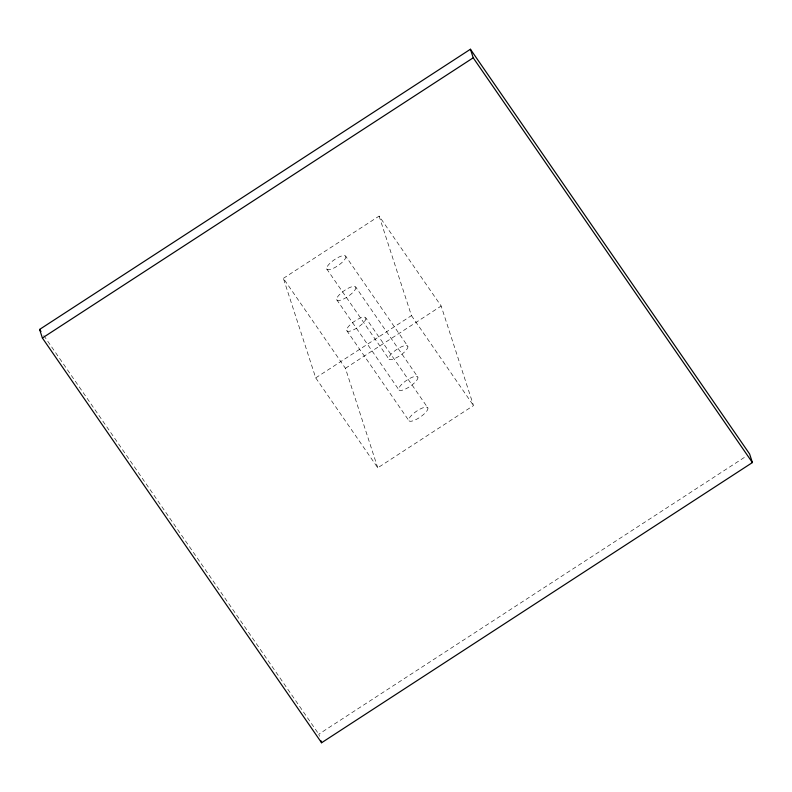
<?xml version="1.0" encoding="UTF-8"?>
<svg xmlns="http://www.w3.org/2000/svg" width="792" height="792" viewBox="0 0 792 792"><rect width="100%" height="100%" fill="white"/><g stroke="black" fill="none" stroke-linecap="round" stroke-linejoin="round"><path stroke-width="0.59" stroke-dasharray="3.96 2.97" d="M283.378 278.358L379.12 216.087L441.164 306.039L473.497 405.563L377.764 467.825L315.721 377.883L283.378 278.358L345.421 368.3L377.764 467.825M315.721 377.883L411.454 315.612L379.12 216.087M345.421 368.3L441.164 306.039M319.483 736.332L318.79 734.194L745.48 456.697M411.454 315.612L473.497 405.563M345.827 256.4A11.464 3.465 -34.6 0 1 332.432 268.706A11.464 3.465 -34.6 0 1 330.502 262.776A11.464 3.465 -34.6 0 1 345.827 256.4L407.87 346.352A11.464 3.465 -34.6 0 1 394.475 358.647A11.464 3.465 -34.6 0 1 392.545 352.727A11.464 3.465 -34.6 0 1 407.87 346.352M355.836 287.209A11.464 3.465 -34.6 0 1 342.441 299.515A11.464 3.465 -34.6 0 1 340.52 293.584A11.464 3.465 -34.6 0 1 355.836 287.209L417.879 377.15A11.464 3.465 -34.6 0 1 404.484 389.456A11.464 3.465 -34.6 0 1 402.554 383.526A11.464 3.465 -34.6 0 1 417.879 377.15M365.855 318.018A11.464 3.465 -34.6 0 1 352.45 330.323A11.464 3.465 -34.6 0 1 350.529 324.393A11.464 3.465 -34.6 0 1 365.855 318.018L427.888 407.959A11.464 3.465 -34.6 0 1 414.493 420.265A11.464 3.465 -34.6 0 1 412.573 414.335A11.464 3.465 -34.6 0 1 427.888 407.959M326.68 268.854L388.724 358.806M336.689 299.663L398.732 389.605M346.698 330.472L408.741 420.413M43.807 335.541L318.79 734.194"/><path stroke-width="1.19" d="M39.6 329.432L470.428 49.243L749.618 454.004L752.4 462.568L321.572 742.757L42.382 337.996L39.6 329.432L41.006 331.472M42.382 337.996L473.21 57.806L470.428 49.243M473.21 57.806L752.4 462.568M320.879 740.619L321.572 742.757"/></g></svg>
